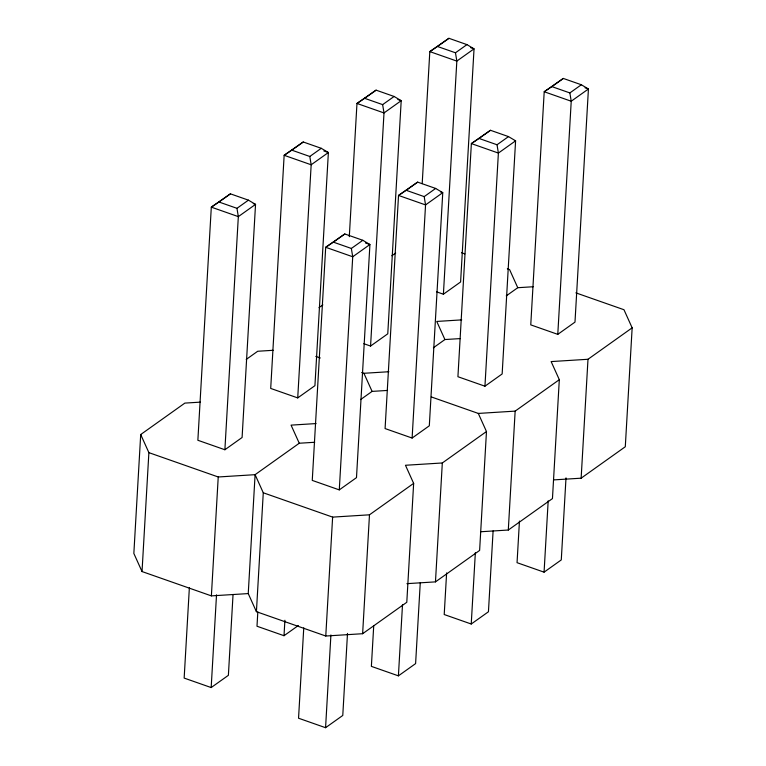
<?xml version="1.0" encoding="UTF-8"?>
<svg xmlns="http://www.w3.org/2000/svg" width="766" height="766" viewBox="0 0 766 766"><rect width="100%" height="100%" fill="white"/><g stroke="black" fill="none" stroke-linecap="round" stroke-linejoin="round"><path stroke-width="1.15" d="M200.319 402.14L184.865 403.098L140.705 434.533L133.849 553.445L142.026 571.551L211.378 595.881L248.241 593.583L256.418 611.689L325.77 636.019L362.624 633.712L406.794 602.287L413.65 483.375L405.463 465.268L442.317 462.97L486.477 431.536L478.3 413.429L431.315 396.941M142.026 571.551L148.882 452.639L140.705 434.533M189.365 587.713L184.156 678.082L211.177 687.562L228.383 675.315L233.046 594.464M211.378 595.881L218.233 476.979L148.882 452.639M211.177 687.562L216.519 594.818M224.888 449.747L238.331 216.625L236.962 208.323L218.952 202.004L211.311 207.146L197.867 440.268L224.888 449.747L242.094 437.501L255.538 204.378L248.433 200.156L230.422 193.836L211.311 207.146L238.331 216.625L255.538 204.378L253.278 203.584M248.241 593.583L255.097 474.671L299.257 443.236L314.711 442.269M256.418 611.689L263.274 492.777L255.097 474.671L218.233 476.979M257.816 611.967L256.993 626.234L284.014 635.713L298.347 625.516M284.014 635.713L284.904 620.259M297.725 397.908L311.168 164.776L309.799 156.475L291.789 150.155L284.148 155.297L270.704 388.429L297.725 397.908L314.931 385.662L328.375 152.53L321.27 148.307L303.25 141.988L284.148 155.297L311.168 164.776L328.375 152.53L323.865 150.95M303.757 627.852L298.548 718.221L325.569 727.7L342.775 715.454L347.505 633.405M325.77 636.019L332.626 517.117L263.274 492.777M349.296 236.665L356.975 103.448L376.087 90.149L394.107 96.468L401.202 100.691L387.768 333.813L370.562 346.06L363.802 343.695M325.569 727.7L330.912 634.957M339.281 489.886L352.724 256.763L351.355 248.462L333.334 242.133L325.694 247.284L312.26 480.406L339.281 489.886L356.487 477.639L369.921 244.517L362.825 240.294L344.805 233.975L325.694 247.284L352.724 256.763L369.921 244.517L365.42 242.937M370.562 346.06L384.005 112.937L382.636 104.626L364.616 98.307L356.975 103.448L384.005 112.937L401.202 100.691L397.832 99.503M362.624 633.712L369.48 514.809L413.65 483.375M373.712 625.946L371.376 666.372L398.406 675.851L415.603 663.605L420.266 582.754M422.2 183.629L429.812 51.609L448.924 38.3L466.944 44.62L474.039 48.842L460.596 281.974L443.399 294.221L436.639 291.846M398.406 675.851L402.514 604.508M412.118 438.047L425.551 204.915L424.192 196.613L406.171 190.294L398.531 195.435L385.087 428.567L412.118 438.047L429.314 425.8L442.758 192.668L435.663 188.446L417.642 182.126L398.531 195.435L425.551 204.915L442.758 192.668L440.507 191.883M443.399 294.221L456.833 61.088L455.473 52.787L437.453 46.467L429.812 51.609L456.833 61.088L474.039 48.842L470.669 47.655M406.928 583.654L435.461 581.873L442.317 462.97M446.616 572.911L444.213 614.533L471.234 624.012L488.44 611.766L493.103 530.905M471.234 624.012L475.351 552.669M484.945 386.198L498.388 153.076L497.029 144.764L479.009 138.445L471.368 143.587L457.924 376.719L484.945 386.198L502.151 373.952L515.595 140.82L508.5 136.607L490.479 130.287L471.368 143.587L498.388 153.076L515.595 140.82M486.477 431.536L479.621 550.438L435.461 581.873M480.952 531.738L508.298 530.024L515.154 411.122L559.314 379.687L551.137 361.581L587.991 359.273L632.151 327.838L623.974 309.732L575.869 292.861M519.453 521.072L517.05 562.684L544.071 572.164L561.277 559.917L566.007 477.869M544.071 572.164L548.188 500.82M557.782 334.359L571.225 101.227L569.866 92.925L551.846 86.606L544.205 91.748L530.761 324.87L557.782 334.359L574.988 322.113L588.432 88.98L581.337 84.758L563.316 78.438L544.205 91.748L571.225 101.227L588.432 88.98L585.052 87.793M559.314 379.687L552.458 498.589L508.298 530.024M553.789 479.889L581.135 478.185L587.991 359.273M632.151 327.838L625.295 446.75L581.135 478.185M218.952 202.004L230.422 193.836M291.789 150.155L303.25 141.988M364.616 98.307L376.087 90.149M437.453 46.467L448.924 38.3M236.962 208.323L248.433 200.156M309.799 156.475L321.27 148.307M382.636 104.626L394.107 96.468M455.473 52.787L466.944 44.62M333.334 242.133L344.805 233.975M406.171 190.294L417.642 182.126M479.009 138.445L490.479 130.287M551.846 86.606L563.316 78.438M351.355 248.462L362.825 240.294M424.192 196.613L435.663 188.446M497.029 144.764L508.5 136.607M569.866 92.925L581.337 84.758M246.183 359.455L257.702 351.259L273.156 350.292M319.02 307.616L322.859 304.878M391.847 255.767L395.687 253.039M360.566 399.593L372.094 391.397L387.548 390.43M433.403 347.754L444.922 339.549L460.385 338.582M506.24 295.906L517.759 287.71L533.222 286.743M461.716 319.882L436.744 321.442L444.922 339.549M361.676 372.506L363.907 373.291L388.879 371.73M316.042 423.569L291.07 425.13L299.257 443.236M478.3 413.429L515.154 411.122M332.626 517.117L369.48 514.809M461.477 252.723L464.838 253.9M507.341 268.818L509.582 269.594L517.759 287.71M315.812 356.41L320.284 357.981M363.907 373.291L372.094 391.397"/></g></svg>
